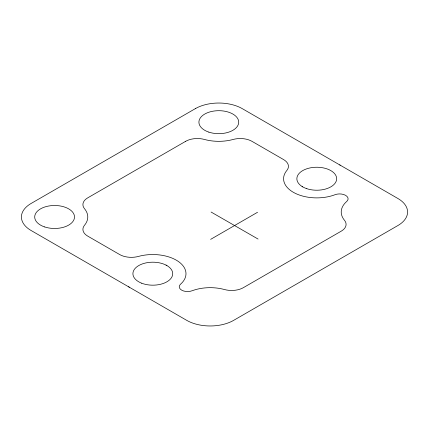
<?xml version="1.0" encoding="UTF-8"?>
<svg xmlns="http://www.w3.org/2000/svg" width="429" height="429" viewBox="0 0 429 429"><rect width="100%" height="100%" fill="white"/><g stroke="black" fill="none" stroke-linecap="round" stroke-linejoin="round"><path stroke-width="0.64" d="M210.639 239.361L257.55 212.275M211.073 212.028L258.07 239.055M302.129 186.54L302.686 186.856M166.071 265.095L166.886 265.567M129.354 287.232A33.172 19.149 0 0 1 128.555 286.754M339.655 164.875A33.172 19.149 0 0 1 340.213 165.192M195.351 108.639L31.14 203.443A33.172 19.149 0 0 0 31.14 230.529L186.738 320.361A33.172 19.149 0 0 0 233.649 320.361L397.86 225.557A33.172 19.149 0 0 0 397.86 198.471L242.262 108.639A33.172 19.149 0 0 0 195.351 108.639M185.634 141.334L87.768 197.833A16.586 9.577 0 0 0 84.529 208.735A33.172 19.149 0 0 1 84.529 225.241A16.586 9.577 0 0 0 87.768 236.138L119.643 254.536A16.586 9.577 0 0 0 138.519 256.408A33.172 19.149 0 0 1 177.767 261.073A33.172 19.149 0 0 1 180.598 284.148A8.29 4.789 0 0 0 181.681 290.154A8.29 4.789 0 0 0 192.074 290.776A33.172 19.149 0 0 1 224.49 289.537A16.586 9.577 0 0 0 243.366 287.666L341.232 231.167A16.586 9.577 0 0 0 344.471 220.265A33.172 19.149 0 0 1 346.729 201.453A8.29 4.789 0 0 0 346.101 195.694A11.797 6.81 0 0 0 345.023 195.072A8.29 4.789 0 0 0 335.049 194.712A33.172 19.149 0 0 1 294.98 193.179A33.172 19.149 0 0 1 286.824 170.479A16.586 9.577 0 0 0 283.585 159.583L251.979 141.334A16.586 9.577 0 0 0 233.103 139.463A33.172 19.149 0 0 1 204.51 139.463A16.586 9.577 0 0 0 185.634 141.334M44.648 226.936A19.9 11.492 0 0 0 74.501 216.988A19.9 11.492 0 0 0 44.648 207.035A19.9 11.492 0 0 0 44.648 226.936M141.656 283.204A19.9 11.492 0 0 0 172.667 274.512A19.9 11.492 0 0 0 144.117 263.352A19.9 11.492 0 0 0 141.656 283.204M306.805 188.685A19.9 11.492 0 0 0 336.663 178.732A19.9 11.492 0 0 0 306.805 168.785A19.9 11.492 0 0 0 306.805 188.685M208.853 132.132A19.9 11.492 0 0 0 238.712 122.179A19.9 11.492 0 0 0 208.853 112.232A19.9 11.492 0 0 0 208.853 132.132"/></g></svg>
